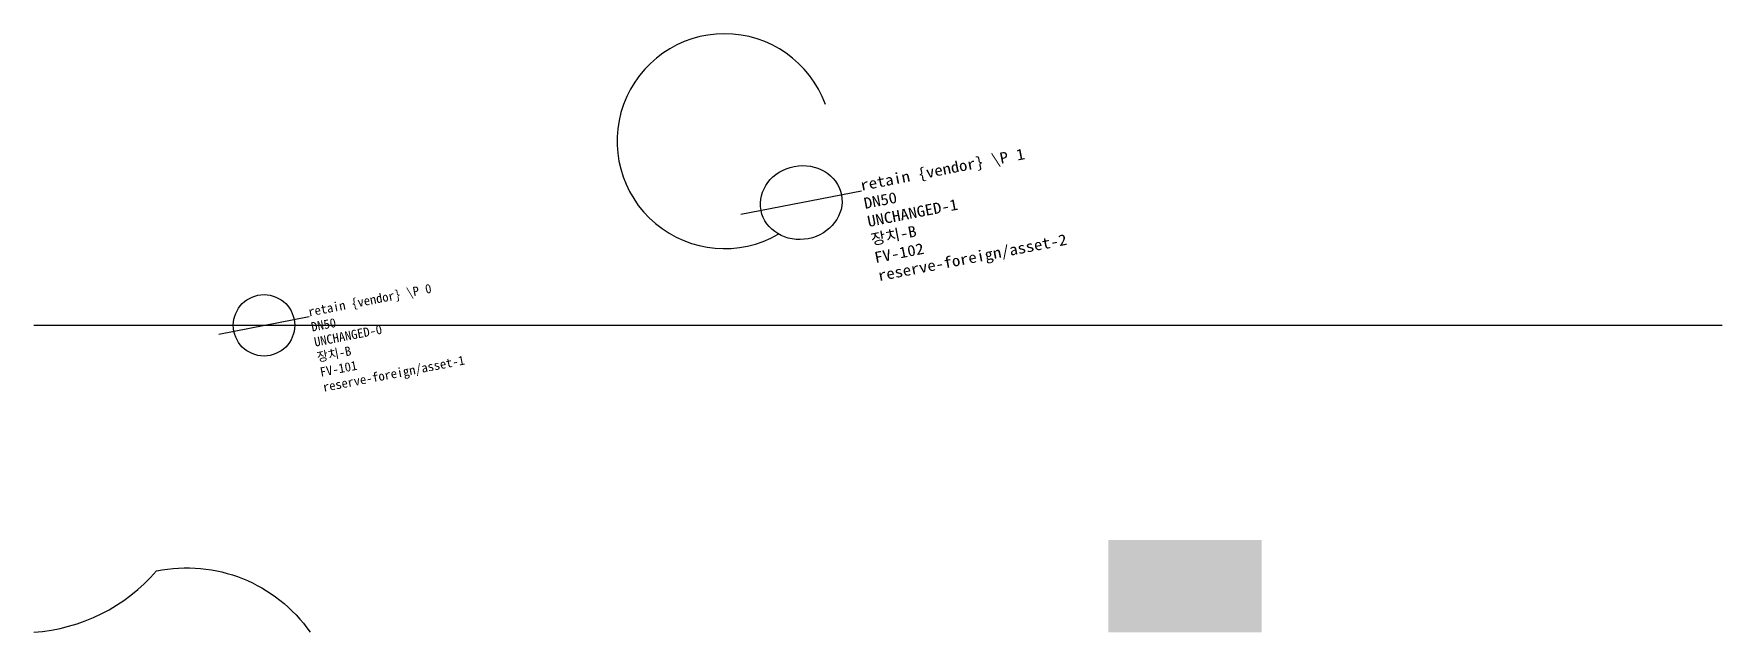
# Model space of a CAD drawing. Header units: metres. Extents: x 0 to 110, y 0 to 39.
import ezdxf

# ---------------------------------------------------------------- set-up
doc = ezdxf.new("R2010")
doc.units = ezdxf.units.M
doc.layers.add('LABEL', color=2, linetype='Continuous')
doc.layers.add('PIPE', color=3, linetype='Continuous')

# ---------------------------------------------------------------- blocks, each defined once
blk = doc.blocks.new('ASSET')
blk.add_line((-3, 0), (3, 0))
blk.add_circle((0, 0), 2)
at = {"layer": 'LABEL'}
for tag, p in [('VENDOR_PRIVATE', (3, 0)), ('SIZE', (3, -1)), ('SERIAL', (3, -2)), ('MODEL', (3, -3)), ('TAG', (3, -4)), ('ICT_ID', (3, -5))]:
    blk.add_attdef(tag, p, '', height=0.6, dxfattribs=at)

msp = doc.modelspace()

# ---------------------------------------------------------------- hatches: boundary and pattern name
msp.add_hatch(color=5).paths.add_polyline_path([(70, 0), (80, 0), (80, 6), (70, 6)])

# ---------------------------------------------------------------- linework, layer by layer
msp.add_lwpolyline([(0, 0, 0.2), (8, 4, -0.3), (18, 0)], format="xyb")
msp.add_arc((45, 32), 7, 20, 300)
at = {"layer": 'PIPE'}
msp.add_line((0, 20), (110, 20), dxfattribs=at)

# ---------------------------------------------------------------- block references
at = {"layer": 'PIPE', "xscale": 1.3333333333333333, "yscale": 1.2, "rotation": 11}
msp.add_blockref('ASSET', (50, 28), dxfattribs=at).add_auto_attribs({'VENDOR_PRIVATE': 'retain {vendor} \\P 1', 'SIZE': 'DN50', 'SERIAL': 'UNCHANGED-1', 'MODEL': '장치-B', 'TAG': 'FV-102', 'ICT_ID': 'reserve-foreign/asset-2'})
at = {"layer": 'PIPE', "rotation": 11}
msp.add_blockref('ASSET', (15, 20), dxfattribs=at).add_auto_attribs({'VENDOR_PRIVATE': 'retain {vendor} \\P 0', 'SIZE': 'DN50', 'SERIAL': 'UNCHANGED-0', 'MODEL': '장치-B', 'TAG': 'FV-101', 'ICT_ID': 'reserve-foreign/asset-1'})

doc.saveas('drawing.dxf')
